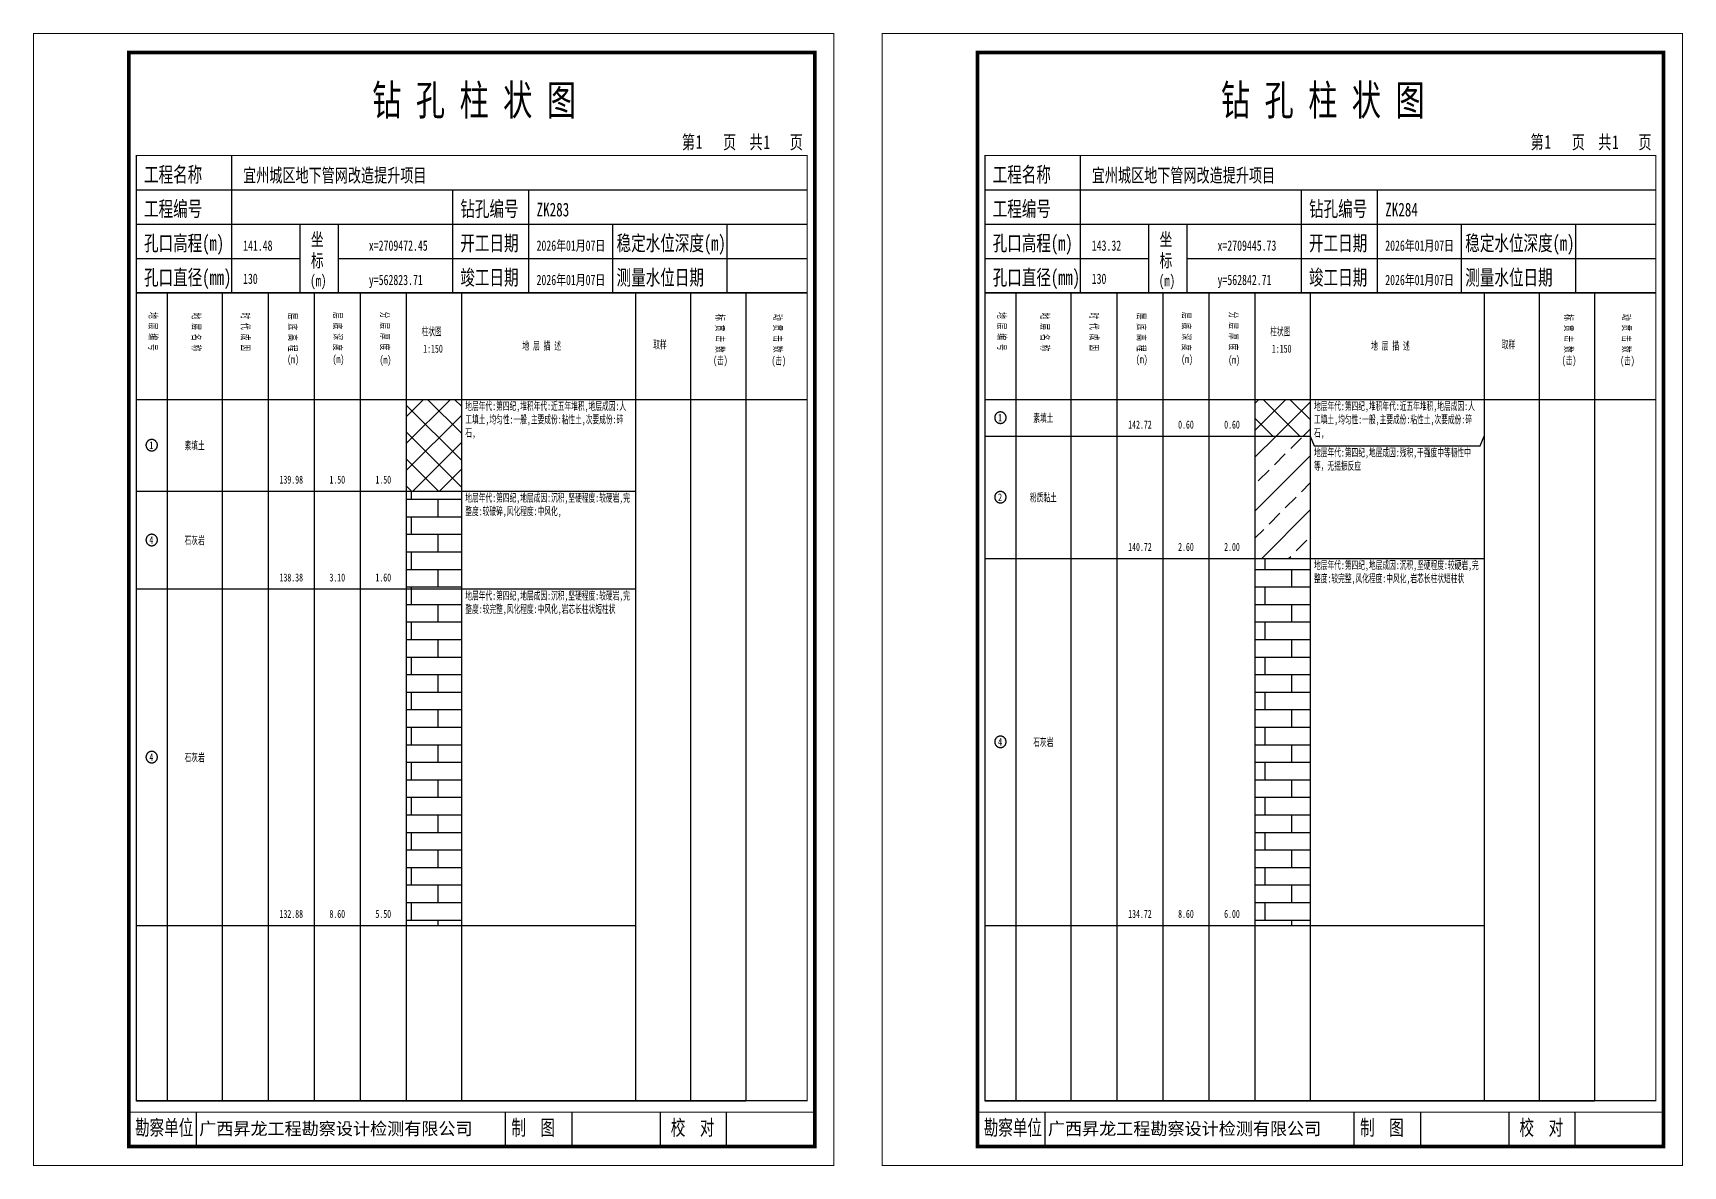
# Model space of a CAD drawing. Header units: millimetres. Extents: x 0 to 2711117, y 0 to 567555.
# Drawn here: x 61906.7 to 62339.7, y -0.1 to 297.1 of the extents above; entities that cross this region are included whole.
import ezdxf
from ezdxf.enums import TextEntityAlignment as Align

# ---------------------------------------------------------------- set-up
doc = ezdxf.new("R2010")
doc.units = ezdxf.units.MM
doc.layers.add('GICAD_POU_TEXTS', color=7, linetype='Continuous')
doc.layers.add('勘察点图例', color=7, linetype='Continuous')
doc.styles.add('HEAD_FONT', font='simfang.ttf', dxfattribs={"width": 0.6})
doc.styles.add('HEAD_FONT2', font='simfang.ttf', dxfattribs={"width": 0.6})
doc.styles.add('HT', font='simhei.ttf')
doc.styles.add('LZ_FONT', font='simfang.ttf', dxfattribs={"width": 0.7, "height": 8})
doc.styles.add('成果图图块', font='simfang.ttf', dxfattribs={"height": 2.5})
doc.styles.add('成果图表体', font='simfang.ttf', dxfattribs={"width": 0.6, "height": 2.1})
pattern_1 = [(45, (0, 0), (-3.5355339, 3.5355339), []), (135, (0, 0), (-3.5355339, -3.5355339), [])]
pattern_2 = [(0, (0, 0), (0, 4.6), []), (90, (0, 0), (-7, 4.6), [4.6, -4.6])]

# ---------------------------------------------------------------- blocks, each defined once
blk = doc.blocks.new('ZK283')
for p, q in [((52, 229), (52, 265)), ((27, 256), (203, 256)), ((110, 229), (110, 256)), ((130, 229), (130, 256)), ((27, 247), (203, 247)), ((70, 229), (70, 247)), ((80, 229), (80, 247)), ((152, 229), (152, 247)), ((182, 229), (182, 247)), ((27, 238), (70, 238)), ((80, 238), (203, 238)), ((27, 229), (35.05, 229)), ((35.05, 229), (35.05, 17)), ((35.05, 229), (49.53, 229)), ((49.53, 229), (49.53, 17)), ((49.53, 229), (61.6, 229)), ((61.6, 229), (61.6, 17)), ((61.6, 229), (73.68, 229)), ((73.68, 229), (73.68, 17)), ((73.68, 229), (85.75, 229)), ((85.75, 229), (85.75, 17)), ((85.75, 229), (97.82, 229)), ((97.82, 229), (97.82, 17)), ((97.82, 229), (112.3, 229)), ((112.3, 229), (112.3, 17)), ((112.3, 229), (157.93, 229)), ((157.93, 229), (157.93, 17)), ((157.93, 229), (172.42, 229)), ((172.42, 229), (172.42, 17)), ((172.42, 229), (186.9, 229)), ((186.9, 229), (186.9, 17)), ((186.9, 229), (203, 229)), ((27, 201), (203, 201)), ((27, 17), (35.05, 17)), ((35.05, 17), (49.53, 17)), ((42.74, 4.95), (42.74, 13.95)), ((42.74, 4.95), (42.74, 13.95)), ((49.53, 17), (61.6, 17)), ((61.6, 17), (73.68, 17)), ((73.68, 17), (85.75, 17)), ((85.75, 17), (97.82, 17)), ((97.82, 17), (112.3, 17)), ((112.3, 17), (157.93, 17)), ((123.83, 4.95), (123.83, 13.95)), ((141.38, 4.95), (141.38, 13.95)), ((157.93, 17), (172.42, 17)), ((164.48, 4.95), (164.48, 13.95)), ((172.42, 17), (186.9, 17)), ((181.84, 4.95), (181.84, 13.95)), ((181.84, 4.95), (181.84, 13.95))]:
    blk.add_line(p, q)
for points, const_width in [([(0, 0), (210, 0), (210, 297), (0, 297)], 0.25), ([(25, 5), (205, 5), (205, 292), (25, 292)], 1), ([(27, 265), (203, 265), (203, 17), (27, 17)], 0.3)]:
    blk.add_lwpolyline(points, close=True, dxfattribs=dict(const_width=const_width))
at = {"const_width": 0.3}
for points in [[(27, 229), (203, 229)], [(25, 14), (205, 14)]]:
    blk.add_lwpolyline(points, dxfattribs=at)
at = {"style": 'LZ_FONT', "width": 0.7}
for s, height, p in [('钻 孔 柱 状 图', 8, (88.9, 275.54)), ('第', 3.6, (170.12, 266.7)), ('1', 3.6, (173.78, 266.75)), ('页', 3.6, (180.96, 266.7)), ('共', 3.6, (187.88, 266.7)), ('1', 3.6, (191.54, 266.7)), ('页', 3.6, (198.44, 266.7)), ('工程名称', 4, (29, 258)), ('宜州城区地下管网改造提升项目', 3.6, (55, 258)), ('工程编号', 4, (29, 249)), ('钻孔编号', 4, (112, 249)), ('ZK283', 3.6, (132, 249)), ('孔口高程(m)', 4, (29, 240)), ('141.48', 2.7, (55, 240)), ('坐', 3.5, (72.79, 241.24)), ('x=2709472.45', 2.7, (88, 240)), ('开工日期', 4, (112, 240)), ('2026年01月07日', 2.7, (132, 240)), ('稳定水位深度(m)', 4, (153, 240)), ('标', 3.5, (72.79, 235.7)), ('孔口直径(mm)', 4, (29, 231)), ('130', 2.7, (54.98, 231.31)), ('(m) ', 3, (72.59, 230.65)), ('竣工日期', 4, (112, 231)), ('2026年01月07日', 2.7, (132, 231)), ('测量水位日期', 4, (153, 231)), ('y=562823.71', 2.7, (88, 231)), ('勘察单位', 4, (26.65, 7.95)), ('制  图', 4, (125.4, 7.95)), ('校  对', 4, (167.22, 7.95))]:
    blk.add_text(s, height=height, dxfattribs=at).set_placement(p)
at = {"style": 'HT'}
blk.add_text('广西昇龙工程勘察设计检测有限公司', height=3.2865, dxfattribs=at).set_placement((43.48, 8.02))
at = {"char_height": 2.1, "width": 22.806, "attachment_point": 1, "rotation": 270, "style": 'HEAD_FONT'}
for s, insert in [('地 层 编 号', (32.46, 223.92)), ('地 层 名 称', (43.79, 223.76)), ('时 代 成 因', (56.67, 223.83)), ('层 底 高 程', (69.07, 223.71)), ('层 底 深 度', (80.9, 223.91)), ('分 层 厚 度', (93.26, 224.01)), ('标 贯 击 数', (181.21, 223.37)), ('动 贯 击 数', (196.38, 223.43))]:
    blk.add_mtext(s, dxfattribs=dict(at, insert=insert))
at = {"char_height": 2.1, "attachment_point": 1}
for s, insert, width, style in [('柱状图', (101.82, 219.87), 7.855, 'HEAD_FONT2'), ('取样', (162.58, 216.44), 7.855, 'HEAD_FONT2'), ('(m)', (66.58, 212.56), 4.7944, 'HEAD_FONT'), ('(m)', (78.47, 212.61), 4.7944, 'HEAD_FONT'), ('(m)', (90.81, 212.43), 4.7944, 'HEAD_FONT'), ('1:150', (102.26, 215.36), 6.9223, 'HEAD_FONT2'), ('地 层 描 述', (128.29, 216.11), 22.0781, 'HEAD_FONT2'), ('(击)', (178.33, 212.31), 7.855, 'HEAD_FONT2'), ('(击)', (193.64, 212.22), 7.855, 'HEAD_FONT2')]:
    blk.add_mtext(s, dxfattribs=dict(at, insert=insert, width=width, style=style))
blk = doc.blocks.new('ZK283_0')
at = {"color": 7}
blk.add_polyline3d([(-1.5, 0.02, 0), (-1.5, -0.06, 0), (-1.49, -0.13, 0), (-1.48, -0.2, 0), (-1.47, -0.28, 0), (-1.46, -0.35, 0), (-1.44, -0.42, 0), (-1.41, -0.49, 0), (-1.39, -0.56, 0), (-1.36, -0.63, 0), (-1.32, -0.69, 0), (-1.29, -0.76, 0), (-1.25, -0.82, 0), (-1.2, -0.88, 0), (-1.16, -0.94, 0), (-1.11, -0.99, 0), (-1.06, -1.04, 0), (-1.01, -1.1, 0), (-0.95, -1.14, 0), (-0.89, -1.19, 0), (-0.83, -1.23, 0), (-0.77, -1.27, 0), (-0.71, -1.31, 0), (-0.64, -1.34, 0), (-0.57, -1.37, 0), (-0.51, -1.4, 0), (-0.44, -1.42, 0), (-0.36, -1.44, 0), (-0.29, -1.46, 0), (-0.22, -1.47, 0), (-0.15, -1.48, 0), (-0.07, -1.48, 0), (0, -1.48, 0), (0.07, -1.48, 0), (0.15, -1.48, 0), (0.22, -1.47, 0), (0.29, -1.46, 0), (0.36, -1.44, 0), (0.44, -1.42, 0), (0.51, -1.4, 0), (0.57, -1.37, 0), (0.64, -1.34, 0), (0.71, -1.31, 0), (0.77, -1.27, 0), (0.83, -1.23, 0), (0.89, -1.19, 0), (0.95, -1.14, 0), (1.01, -1.1, 0), (1.06, -1.04, 0), (1.11, -0.99, 0), (1.16, -0.94, 0), (1.2, -0.88, 0), (1.25, -0.82, 0), (1.29, -0.76, 0), (1.32, -0.69, 0), (1.36, -0.63, 0), (1.39, -0.56, 0), (1.41, -0.49, 0), (1.44, -0.42, 0), (1.46, -0.35, 0), (1.47, -0.28, 0), (1.48, -0.2, 0), (1.49, -0.13, 0), (1.5, -0.06, 0), (1.5, 0.02, 0), (1.5, 0.09, 0), (1.49, 0.16, 0), (1.48, 0.24, 0), (1.47, 0.31, 0), (1.46, 0.38, 0), (1.44, 0.45, 0), (1.41, 0.52, 0), (1.39, 0.59, 0), (1.36, 0.66, 0), (1.32, 0.72, 0), (1.29, 0.79, 0), (1.25, 0.85, 0), (1.2, 0.91, 0), (1.16, 0.97, 0), (1.11, 1.02, 0), (1.06, 1.08, 0), (1.01, 1.13, 0), (0.95, 1.18, 0), (0.89, 1.22, 0), (0.83, 1.26, 0), (0.77, 1.3, 0), (0.71, 1.34, 0), (0.64, 1.37, 0), (0.57, 1.4, 0), (0.51, 1.43, 0), (0.44, 1.45, 0), (0.36, 1.47, 0), (0.29, 1.49, 0), (0.22, 1.5, 0), (0.15, 1.51, 0), (0.07, 1.51, 0), (0, 1.52, 0), (-0.07, 1.51, 0), (-0.15, 1.51, 0), (-0.22, 1.5, 0), (-0.29, 1.49, 0), (-0.36, 1.47, 0), (-0.44, 1.45, 0), (-0.51, 1.43, 0), (-0.57, 1.4, 0), (-0.64, 1.37, 0), (-0.71, 1.34, 0), (-0.77, 1.3, 0), (-0.83, 1.26, 0), (-0.89, 1.22, 0), (-0.95, 1.18, 0), (-1.01, 1.13, 0), (-1.06, 1.08, 0), (-1.11, 1.02, 0), (-1.16, 0.97, 0), (-1.2, 0.91, 0), (-1.25, 0.85, 0), (-1.29, 0.79, 0), (-1.32, 0.72, 0), (-1.36, 0.66, 0), (-1.39, 0.59, 0), (-1.41, 0.52, 0), (-1.44, 0.45, 0), (-1.46, 0.38, 0), (-1.47, 0.31, 0), (-1.48, 0.24, 0), (-1.49, 0.16, 0), (-1.5, 0.09, 0), (-1.5, 0.02, 0)], dxfattribs=at)
at = {"layer": 'GICAD_POU_TEXTS', "color": 7, "style": '成果图图块', "width": 0.7}
blk.add_text('1', height=2, dxfattribs=at).set_placement((-0.09, -0.99), align=Align.CENTER)
blk = doc.blocks.new('ZK283_1')
at = {"color": 7}
blk.add_polyline3d([(-1.5, 0.02, 0), (-1.5, -0.06, 0), (-1.49, -0.13, 0), (-1.48, -0.2, 0), (-1.47, -0.28, 0), (-1.46, -0.35, 0), (-1.44, -0.42, 0), (-1.41, -0.49, 0), (-1.39, -0.56, 0), (-1.36, -0.63, 0), (-1.32, -0.69, 0), (-1.29, -0.76, 0), (-1.25, -0.82, 0), (-1.2, -0.88, 0), (-1.16, -0.94, 0), (-1.11, -0.99, 0), (-1.06, -1.04, 0), (-1.01, -1.1, 0), (-0.95, -1.14, 0), (-0.89, -1.19, 0), (-0.83, -1.23, 0), (-0.77, -1.27, 0), (-0.71, -1.31, 0), (-0.64, -1.34, 0), (-0.57, -1.37, 0), (-0.51, -1.4, 0), (-0.44, -1.42, 0), (-0.36, -1.44, 0), (-0.29, -1.46, 0), (-0.22, -1.47, 0), (-0.15, -1.48, 0), (-0.07, -1.48, 0), (0, -1.48, 0), (0.07, -1.48, 0), (0.15, -1.48, 0), (0.22, -1.47, 0), (0.29, -1.46, 0), (0.36, -1.44, 0), (0.44, -1.42, 0), (0.51, -1.4, 0), (0.57, -1.37, 0), (0.64, -1.34, 0), (0.71, -1.31, 0), (0.77, -1.27, 0), (0.83, -1.23, 0), (0.89, -1.19, 0), (0.95, -1.14, 0), (1.01, -1.1, 0), (1.06, -1.04, 0), (1.11, -0.99, 0), (1.16, -0.94, 0), (1.2, -0.88, 0), (1.25, -0.82, 0), (1.29, -0.76, 0), (1.32, -0.69, 0), (1.36, -0.63, 0), (1.39, -0.56, 0), (1.41, -0.49, 0), (1.44, -0.42, 0), (1.46, -0.35, 0), (1.47, -0.28, 0), (1.48, -0.2, 0), (1.49, -0.13, 0), (1.5, -0.06, 0), (1.5, 0.02, 0), (1.5, 0.09, 0), (1.49, 0.16, 0), (1.48, 0.24, 0), (1.47, 0.31, 0), (1.46, 0.38, 0), (1.44, 0.45, 0), (1.41, 0.52, 0), (1.39, 0.59, 0), (1.36, 0.66, 0), (1.32, 0.72, 0), (1.29, 0.79, 0), (1.25, 0.85, 0), (1.2, 0.91, 0), (1.16, 0.97, 0), (1.11, 1.02, 0), (1.06, 1.08, 0), (1.01, 1.13, 0), (0.95, 1.18, 0), (0.89, 1.22, 0), (0.83, 1.26, 0), (0.77, 1.3, 0), (0.71, 1.34, 0), (0.64, 1.37, 0), (0.57, 1.4, 0), (0.51, 1.43, 0), (0.44, 1.45, 0), (0.36, 1.47, 0), (0.29, 1.49, 0), (0.22, 1.5, 0), (0.15, 1.51, 0), (0.07, 1.51, 0), (0, 1.52, 0), (-0.07, 1.51, 0), (-0.15, 1.51, 0), (-0.22, 1.5, 0), (-0.29, 1.49, 0), (-0.36, 1.47, 0), (-0.44, 1.45, 0), (-0.51, 1.43, 0), (-0.57, 1.4, 0), (-0.64, 1.37, 0), (-0.71, 1.34, 0), (-0.77, 1.3, 0), (-0.83, 1.26, 0), (-0.89, 1.22, 0), (-0.95, 1.18, 0), (-1.01, 1.13, 0), (-1.06, 1.08, 0), (-1.11, 1.02, 0), (-1.16, 0.97, 0), (-1.2, 0.91, 0), (-1.25, 0.85, 0), (-1.29, 0.79, 0), (-1.32, 0.72, 0), (-1.36, 0.66, 0), (-1.39, 0.59, 0), (-1.41, 0.52, 0), (-1.44, 0.45, 0), (-1.46, 0.38, 0), (-1.47, 0.31, 0), (-1.48, 0.24, 0), (-1.49, 0.16, 0), (-1.5, 0.09, 0), (-1.5, 0.02, 0)], dxfattribs=at)
at = {"layer": 'GICAD_POU_TEXTS', "color": 7, "style": '成果图图块', "width": 0.7}
blk.add_text('4', height=2, dxfattribs=at).set_placement((-0.09, -0.99), align=Align.CENTER)
blk = doc.blocks.new('ZK283_2')
at = {"color": 7}
blk.add_polyline3d([(-1.5, 0.02, 0), (-1.5, -0.06, 0), (-1.49, -0.13, 0), (-1.48, -0.2, 0), (-1.47, -0.28, 0), (-1.46, -0.35, 0), (-1.44, -0.42, 0), (-1.41, -0.49, 0), (-1.39, -0.56, 0), (-1.36, -0.63, 0), (-1.32, -0.69, 0), (-1.29, -0.76, 0), (-1.25, -0.82, 0), (-1.2, -0.88, 0), (-1.16, -0.94, 0), (-1.11, -0.99, 0), (-1.06, -1.04, 0), (-1.01, -1.1, 0), (-0.95, -1.14, 0), (-0.89, -1.19, 0), (-0.83, -1.23, 0), (-0.77, -1.27, 0), (-0.71, -1.31, 0), (-0.64, -1.34, 0), (-0.57, -1.37, 0), (-0.51, -1.4, 0), (-0.44, -1.42, 0), (-0.36, -1.44, 0), (-0.29, -1.46, 0), (-0.22, -1.47, 0), (-0.15, -1.48, 0), (-0.07, -1.48, 0), (0, -1.48, 0), (0.07, -1.48, 0), (0.15, -1.48, 0), (0.22, -1.47, 0), (0.29, -1.46, 0), (0.36, -1.44, 0), (0.44, -1.42, 0), (0.51, -1.4, 0), (0.57, -1.37, 0), (0.64, -1.34, 0), (0.71, -1.31, 0), (0.77, -1.27, 0), (0.83, -1.23, 0), (0.89, -1.19, 0), (0.95, -1.14, 0), (1.01, -1.1, 0), (1.06, -1.04, 0), (1.11, -0.99, 0), (1.16, -0.94, 0), (1.2, -0.88, 0), (1.25, -0.82, 0), (1.29, -0.76, 0), (1.32, -0.69, 0), (1.36, -0.63, 0), (1.39, -0.56, 0), (1.41, -0.49, 0), (1.44, -0.42, 0), (1.46, -0.35, 0), (1.47, -0.28, 0), (1.48, -0.2, 0), (1.49, -0.13, 0), (1.5, -0.06, 0), (1.5, 0.02, 0), (1.5, 0.09, 0), (1.49, 0.16, 0), (1.48, 0.24, 0), (1.47, 0.31, 0), (1.46, 0.38, 0), (1.44, 0.45, 0), (1.41, 0.52, 0), (1.39, 0.59, 0), (1.36, 0.66, 0), (1.32, 0.72, 0), (1.29, 0.79, 0), (1.25, 0.85, 0), (1.2, 0.91, 0), (1.16, 0.97, 0), (1.11, 1.02, 0), (1.06, 1.08, 0), (1.01, 1.13, 0), (0.95, 1.18, 0), (0.89, 1.22, 0), (0.83, 1.26, 0), (0.77, 1.3, 0), (0.71, 1.34, 0), (0.64, 1.37, 0), (0.57, 1.4, 0), (0.51, 1.43, 0), (0.44, 1.45, 0), (0.36, 1.47, 0), (0.29, 1.49, 0), (0.22, 1.5, 0), (0.15, 1.51, 0), (0.07, 1.51, 0), (0, 1.52, 0), (-0.07, 1.51, 0), (-0.15, 1.51, 0), (-0.22, 1.5, 0), (-0.29, 1.49, 0), (-0.36, 1.47, 0), (-0.44, 1.45, 0), (-0.51, 1.43, 0), (-0.57, 1.4, 0), (-0.64, 1.37, 0), (-0.71, 1.34, 0), (-0.77, 1.3, 0), (-0.83, 1.26, 0), (-0.89, 1.22, 0), (-0.95, 1.18, 0), (-1.01, 1.13, 0), (-1.06, 1.08, 0), (-1.11, 1.02, 0), (-1.16, 0.97, 0), (-1.2, 0.91, 0), (-1.25, 0.85, 0), (-1.29, 0.79, 0), (-1.32, 0.72, 0), (-1.36, 0.66, 0), (-1.39, 0.59, 0), (-1.41, 0.52, 0), (-1.44, 0.45, 0), (-1.46, 0.38, 0), (-1.47, 0.31, 0), (-1.48, 0.24, 0), (-1.49, 0.16, 0), (-1.5, 0.09, 0), (-1.5, 0.02, 0)], dxfattribs=at)
at = {"layer": 'GICAD_POU_TEXTS', "color": 7, "style": '成果图图块', "width": 0.7}
blk.add_text('4', height=2, dxfattribs=at).set_placement((-0.09, -0.99), align=Align.CENTER)
blk = doc.blocks.new('ZK284')
for p, q in [((52, 229), (52, 265)), ((27, 256), (203, 256)), ((110, 229), (110, 256)), ((130, 229), (130, 256)), ((27, 247), (203, 247)), ((70, 229), (70, 247)), ((80, 229), (80, 247)), ((152, 229), (152, 247)), ((182, 229), (182, 247)), ((27, 238), (70, 238)), ((80, 238), (203, 238)), ((27, 229), (35.05, 229)), ((35.05, 229), (35.05, 17)), ((35.05, 229), (49.53, 229)), ((49.53, 229), (49.53, 17)), ((49.53, 229), (61.6, 229)), ((61.6, 229), (61.6, 17)), ((61.6, 229), (73.68, 229)), ((73.68, 229), (73.68, 17)), ((73.68, 229), (85.75, 229)), ((85.75, 229), (85.75, 17)), ((85.75, 229), (97.82, 229)), ((97.82, 229), (97.82, 17)), ((97.82, 229), (112.3, 229)), ((112.3, 229), (112.3, 17)), ((112.3, 229), (157.93, 229)), ((157.93, 229), (157.93, 17)), ((157.93, 229), (172.42, 229)), ((172.42, 229), (172.42, 17)), ((172.42, 229), (186.9, 229)), ((186.9, 229), (186.9, 17)), ((186.9, 229), (203, 229)), ((27, 201), (203, 201)), ((27, 17), (35.05, 17)), ((35.05, 17), (49.53, 17)), ((42.74, 4.95), (42.74, 13.95)), ((42.74, 4.95), (42.74, 13.95)), ((49.53, 17), (61.6, 17)), ((61.6, 17), (73.68, 17)), ((73.68, 17), (85.75, 17)), ((85.75, 17), (97.82, 17)), ((97.82, 17), (112.3, 17)), ((112.3, 17), (157.93, 17)), ((123.83, 4.95), (123.83, 13.95)), ((141.38, 4.95), (141.38, 13.95)), ((157.93, 17), (172.42, 17)), ((164.48, 4.95), (164.48, 13.95)), ((172.42, 17), (186.9, 17)), ((181.84, 4.95), (181.84, 13.95)), ((181.84, 4.95), (181.84, 13.95))]:
    blk.add_line(p, q)
for points, const_width in [([(0, 0), (210, 0), (210, 297), (0, 297)], 0.25), ([(25, 5), (205, 5), (205, 292), (25, 292)], 1), ([(27, 265), (203, 265), (203, 17), (27, 17)], 0.3)]:
    blk.add_lwpolyline(points, close=True, dxfattribs=dict(const_width=const_width))
at = {"const_width": 0.3}
for points in [[(27, 229), (203, 229)], [(25, 14), (205, 14)]]:
    blk.add_lwpolyline(points, dxfattribs=at)
at = {"style": 'LZ_FONT', "width": 0.7}
for s, height, p in [('钻 孔 柱 状 图', 8, (88.9, 275.54)), ('第', 3.6, (170.12, 266.7)), ('1', 3.6, (173.78, 266.75)), ('页', 3.6, (180.96, 266.7)), ('共', 3.6, (187.88, 266.7)), ('1', 3.6, (191.54, 266.7)), ('页', 3.6, (198.44, 266.7)), ('工程名称', 4, (29, 258)), ('宜州城区地下管网改造提升项目', 3.6, (55, 258)), ('工程编号', 4, (29, 249)), ('钻孔编号', 4, (112, 249)), ('ZK284', 3.6, (132, 249)), ('孔口高程(m)', 4, (29, 240)), ('143.32', 2.7, (55, 240)), ('坐', 3.5, (72.79, 241.24)), ('x=2709445.73', 2.7, (88, 240)), ('开工日期', 4, (112, 240)), ('2026年01月07日', 2.7, (132, 240)), ('稳定水位深度(m)', 4, (153, 240)), ('标', 3.5, (72.79, 235.7)), ('孔口直径(mm)', 4, (29, 231)), ('130', 2.7, (54.98, 231.31)), ('(m) ', 3, (72.59, 230.65)), ('竣工日期', 4, (112, 231)), ('2026年01月07日', 2.7, (132, 231)), ('测量水位日期', 4, (153, 231)), ('y=562842.71', 2.7, (88, 231)), ('勘察单位', 4, (26.65, 7.95)), ('制  图', 4, (125.4, 7.95)), ('校  对', 4, (167.22, 7.95))]:
    blk.add_text(s, height=height, dxfattribs=at).set_placement(p)
at = {"style": 'HT'}
blk.add_text('广西昇龙工程勘察设计检测有限公司', height=3.2865, dxfattribs=at).set_placement((43.48, 8.02))
at = {"char_height": 2.1, "width": 22.806, "attachment_point": 1, "rotation": 270, "style": 'HEAD_FONT'}
for s, insert in [('地 层 编 号', (32.46, 223.92)), ('地 层 名 称', (43.79, 223.76)), ('时 代 成 因', (56.67, 223.83)), ('层 底 高 程', (69.07, 223.71)), ('层 底 深 度', (80.9, 223.91)), ('分 层 厚 度', (93.26, 224.01)), ('标 贯 击 数', (181.21, 223.37)), ('动 贯 击 数', (196.38, 223.43))]:
    blk.add_mtext(s, dxfattribs=dict(at, insert=insert))
at = {"char_height": 2.1, "attachment_point": 1}
for s, insert, width, style in [('柱状图', (101.82, 219.87), 7.855, 'HEAD_FONT2'), ('取样', (162.58, 216.44), 7.855, 'HEAD_FONT2'), ('(m)', (66.58, 212.56), 4.7944, 'HEAD_FONT'), ('(m)', (78.47, 212.61), 4.7944, 'HEAD_FONT'), ('(m)', (90.81, 212.43), 4.7944, 'HEAD_FONT'), ('1:150', (102.26, 215.36), 6.9223, 'HEAD_FONT2'), ('地 层 描 述', (128.29, 216.11), 22.0781, 'HEAD_FONT2'), ('(击)', (178.33, 212.31), 7.855, 'HEAD_FONT2'), ('(击)', (193.64, 212.22), 7.855, 'HEAD_FONT2')]:
    blk.add_mtext(s, dxfattribs=dict(at, insert=insert, width=width, style=style))
blk = doc.blocks.new('ZK284_0')
at = {"color": 7}
blk.add_polyline3d([(-1.5, 0.02, 0), (-1.5, -0.06, 0), (-1.49, -0.13, 0), (-1.48, -0.2, 0), (-1.47, -0.28, 0), (-1.46, -0.35, 0), (-1.44, -0.42, 0), (-1.41, -0.49, 0), (-1.39, -0.56, 0), (-1.36, -0.63, 0), (-1.32, -0.69, 0), (-1.29, -0.76, 0), (-1.25, -0.82, 0), (-1.2, -0.88, 0), (-1.16, -0.94, 0), (-1.11, -0.99, 0), (-1.06, -1.04, 0), (-1.01, -1.1, 0), (-0.95, -1.14, 0), (-0.89, -1.19, 0), (-0.83, -1.23, 0), (-0.77, -1.27, 0), (-0.71, -1.31, 0), (-0.64, -1.34, 0), (-0.57, -1.37, 0), (-0.51, -1.4, 0), (-0.44, -1.42, 0), (-0.36, -1.44, 0), (-0.29, -1.46, 0), (-0.22, -1.47, 0), (-0.15, -1.48, 0), (-0.07, -1.48, 0), (0, -1.48, 0), (0.07, -1.48, 0), (0.15, -1.48, 0), (0.22, -1.47, 0), (0.29, -1.46, 0), (0.36, -1.44, 0), (0.44, -1.42, 0), (0.51, -1.4, 0), (0.57, -1.37, 0), (0.64, -1.34, 0), (0.71, -1.31, 0), (0.77, -1.27, 0), (0.83, -1.23, 0), (0.89, -1.19, 0), (0.95, -1.14, 0), (1.01, -1.1, 0), (1.06, -1.04, 0), (1.11, -0.99, 0), (1.16, -0.94, 0), (1.2, -0.88, 0), (1.25, -0.82, 0), (1.29, -0.76, 0), (1.32, -0.69, 0), (1.36, -0.63, 0), (1.39, -0.56, 0), (1.41, -0.49, 0), (1.44, -0.42, 0), (1.46, -0.35, 0), (1.47, -0.28, 0), (1.48, -0.2, 0), (1.49, -0.13, 0), (1.5, -0.06, 0), (1.5, 0.02, 0), (1.5, 0.09, 0), (1.49, 0.16, 0), (1.48, 0.24, 0), (1.47, 0.31, 0), (1.46, 0.38, 0), (1.44, 0.45, 0), (1.41, 0.52, 0), (1.39, 0.59, 0), (1.36, 0.66, 0), (1.32, 0.72, 0), (1.29, 0.79, 0), (1.25, 0.85, 0), (1.2, 0.91, 0), (1.16, 0.97, 0), (1.11, 1.02, 0), (1.06, 1.08, 0), (1.01, 1.13, 0), (0.95, 1.18, 0), (0.89, 1.22, 0), (0.83, 1.26, 0), (0.77, 1.3, 0), (0.71, 1.34, 0), (0.64, 1.37, 0), (0.57, 1.4, 0), (0.51, 1.43, 0), (0.44, 1.45, 0), (0.36, 1.47, 0), (0.29, 1.49, 0), (0.22, 1.5, 0), (0.15, 1.51, 0), (0.07, 1.51, 0), (0, 1.52, 0), (-0.07, 1.51, 0), (-0.15, 1.51, 0), (-0.22, 1.5, 0), (-0.29, 1.49, 0), (-0.36, 1.47, 0), (-0.44, 1.45, 0), (-0.51, 1.43, 0), (-0.57, 1.4, 0), (-0.64, 1.37, 0), (-0.71, 1.34, 0), (-0.77, 1.3, 0), (-0.83, 1.26, 0), (-0.89, 1.22, 0), (-0.95, 1.18, 0), (-1.01, 1.13, 0), (-1.06, 1.08, 0), (-1.11, 1.02, 0), (-1.16, 0.97, 0), (-1.2, 0.91, 0), (-1.25, 0.85, 0), (-1.29, 0.79, 0), (-1.32, 0.72, 0), (-1.36, 0.66, 0), (-1.39, 0.59, 0), (-1.41, 0.52, 0), (-1.44, 0.45, 0), (-1.46, 0.38, 0), (-1.47, 0.31, 0), (-1.48, 0.24, 0), (-1.49, 0.16, 0), (-1.5, 0.09, 0), (-1.5, 0.02, 0)], dxfattribs=at)
at = {"layer": 'GICAD_POU_TEXTS', "color": 7, "style": '成果图图块', "width": 0.7}
blk.add_text('1', height=2, dxfattribs=at).set_placement((-0.09, -0.99), align=Align.CENTER)
blk = doc.blocks.new('ZK284_1')
at = {"color": 7}
blk.add_polyline3d([(-1.5, 0.02, 0), (-1.5, -0.06, 0), (-1.49, -0.13, 0), (-1.48, -0.2, 0), (-1.47, -0.28, 0), (-1.46, -0.35, 0), (-1.44, -0.42, 0), (-1.41, -0.49, 0), (-1.39, -0.56, 0), (-1.36, -0.63, 0), (-1.32, -0.69, 0), (-1.29, -0.76, 0), (-1.25, -0.82, 0), (-1.2, -0.88, 0), (-1.16, -0.94, 0), (-1.11, -0.99, 0), (-1.06, -1.04, 0), (-1.01, -1.1, 0), (-0.95, -1.14, 0), (-0.89, -1.19, 0), (-0.83, -1.23, 0), (-0.77, -1.27, 0), (-0.71, -1.31, 0), (-0.64, -1.34, 0), (-0.57, -1.37, 0), (-0.51, -1.4, 0), (-0.44, -1.42, 0), (-0.36, -1.44, 0), (-0.29, -1.46, 0), (-0.22, -1.47, 0), (-0.15, -1.48, 0), (-0.07, -1.48, 0), (0, -1.48, 0), (0.07, -1.48, 0), (0.15, -1.48, 0), (0.22, -1.47, 0), (0.29, -1.46, 0), (0.36, -1.44, 0), (0.44, -1.42, 0), (0.51, -1.4, 0), (0.57, -1.37, 0), (0.64, -1.34, 0), (0.71, -1.31, 0), (0.77, -1.27, 0), (0.83, -1.23, 0), (0.89, -1.19, 0), (0.95, -1.14, 0), (1.01, -1.1, 0), (1.06, -1.04, 0), (1.11, -0.99, 0), (1.16, -0.94, 0), (1.2, -0.88, 0), (1.25, -0.82, 0), (1.29, -0.76, 0), (1.32, -0.69, 0), (1.36, -0.63, 0), (1.39, -0.56, 0), (1.41, -0.49, 0), (1.44, -0.42, 0), (1.46, -0.35, 0), (1.47, -0.28, 0), (1.48, -0.2, 0), (1.49, -0.13, 0), (1.5, -0.06, 0), (1.5, 0.02, 0), (1.5, 0.09, 0), (1.49, 0.16, 0), (1.48, 0.24, 0), (1.47, 0.31, 0), (1.46, 0.38, 0), (1.44, 0.45, 0), (1.41, 0.52, 0), (1.39, 0.59, 0), (1.36, 0.66, 0), (1.32, 0.72, 0), (1.29, 0.79, 0), (1.25, 0.85, 0), (1.2, 0.91, 0), (1.16, 0.97, 0), (1.11, 1.02, 0), (1.06, 1.08, 0), (1.01, 1.13, 0), (0.95, 1.18, 0), (0.89, 1.22, 0), (0.83, 1.26, 0), (0.77, 1.3, 0), (0.71, 1.34, 0), (0.64, 1.37, 0), (0.57, 1.4, 0), (0.51, 1.43, 0), (0.44, 1.45, 0), (0.36, 1.47, 0), (0.29, 1.49, 0), (0.22, 1.5, 0), (0.15, 1.51, 0), (0.07, 1.51, 0), (0, 1.52, 0), (-0.07, 1.51, 0), (-0.15, 1.51, 0), (-0.22, 1.5, 0), (-0.29, 1.49, 0), (-0.36, 1.47, 0), (-0.44, 1.45, 0), (-0.51, 1.43, 0), (-0.57, 1.4, 0), (-0.64, 1.37, 0), (-0.71, 1.34, 0), (-0.77, 1.3, 0), (-0.83, 1.26, 0), (-0.89, 1.22, 0), (-0.95, 1.18, 0), (-1.01, 1.13, 0), (-1.06, 1.08, 0), (-1.11, 1.02, 0), (-1.16, 0.97, 0), (-1.2, 0.91, 0), (-1.25, 0.85, 0), (-1.29, 0.79, 0), (-1.32, 0.72, 0), (-1.36, 0.66, 0), (-1.39, 0.59, 0), (-1.41, 0.52, 0), (-1.44, 0.45, 0), (-1.46, 0.38, 0), (-1.47, 0.31, 0), (-1.48, 0.24, 0), (-1.49, 0.16, 0), (-1.5, 0.09, 0), (-1.5, 0.02, 0)], dxfattribs=at)
at = {"layer": 'GICAD_POU_TEXTS', "color": 7, "style": '成果图图块', "width": 0.7}
blk.add_text('2', height=2, dxfattribs=at).set_placement((-0.09, -0.99), align=Align.CENTER)
blk = doc.blocks.new('ZK284_2')
at = {"color": 7}
blk.add_polyline3d([(-1.5, 0.02, 0), (-1.5, -0.06, 0), (-1.49, -0.13, 0), (-1.48, -0.2, 0), (-1.47, -0.28, 0), (-1.46, -0.35, 0), (-1.44, -0.42, 0), (-1.41, -0.49, 0), (-1.39, -0.56, 0), (-1.36, -0.63, 0), (-1.32, -0.69, 0), (-1.29, -0.76, 0), (-1.25, -0.82, 0), (-1.2, -0.88, 0), (-1.16, -0.94, 0), (-1.11, -0.99, 0), (-1.06, -1.04, 0), (-1.01, -1.1, 0), (-0.95, -1.14, 0), (-0.89, -1.19, 0), (-0.83, -1.23, 0), (-0.77, -1.27, 0), (-0.71, -1.31, 0), (-0.64, -1.34, 0), (-0.57, -1.37, 0), (-0.51, -1.4, 0), (-0.44, -1.42, 0), (-0.36, -1.44, 0), (-0.29, -1.46, 0), (-0.22, -1.47, 0), (-0.15, -1.48, 0), (-0.07, -1.48, 0), (0, -1.48, 0), (0.07, -1.48, 0), (0.15, -1.48, 0), (0.22, -1.47, 0), (0.29, -1.46, 0), (0.36, -1.44, 0), (0.44, -1.42, 0), (0.51, -1.4, 0), (0.57, -1.37, 0), (0.64, -1.34, 0), (0.71, -1.31, 0), (0.77, -1.27, 0), (0.83, -1.23, 0), (0.89, -1.19, 0), (0.95, -1.14, 0), (1.01, -1.1, 0), (1.06, -1.04, 0), (1.11, -0.99, 0), (1.16, -0.94, 0), (1.2, -0.88, 0), (1.25, -0.82, 0), (1.29, -0.76, 0), (1.32, -0.69, 0), (1.36, -0.63, 0), (1.39, -0.56, 0), (1.41, -0.49, 0), (1.44, -0.42, 0), (1.46, -0.35, 0), (1.47, -0.28, 0), (1.48, -0.2, 0), (1.49, -0.13, 0), (1.5, -0.06, 0), (1.5, 0.02, 0), (1.5, 0.09, 0), (1.49, 0.16, 0), (1.48, 0.24, 0), (1.47, 0.31, 0), (1.46, 0.38, 0), (1.44, 0.45, 0), (1.41, 0.52, 0), (1.39, 0.59, 0), (1.36, 0.66, 0), (1.32, 0.72, 0), (1.29, 0.79, 0), (1.25, 0.85, 0), (1.2, 0.91, 0), (1.16, 0.97, 0), (1.11, 1.02, 0), (1.06, 1.08, 0), (1.01, 1.13, 0), (0.95, 1.18, 0), (0.89, 1.22, 0), (0.83, 1.26, 0), (0.77, 1.3, 0), (0.71, 1.34, 0), (0.64, 1.37, 0), (0.57, 1.4, 0), (0.51, 1.43, 0), (0.44, 1.45, 0), (0.36, 1.47, 0), (0.29, 1.49, 0), (0.22, 1.5, 0), (0.15, 1.51, 0), (0.07, 1.51, 0), (0, 1.52, 0), (-0.07, 1.51, 0), (-0.15, 1.51, 0), (-0.22, 1.5, 0), (-0.29, 1.49, 0), (-0.36, 1.47, 0), (-0.44, 1.45, 0), (-0.51, 1.43, 0), (-0.57, 1.4, 0), (-0.64, 1.37, 0), (-0.71, 1.34, 0), (-0.77, 1.3, 0), (-0.83, 1.26, 0), (-0.89, 1.22, 0), (-0.95, 1.18, 0), (-1.01, 1.13, 0), (-1.06, 1.08, 0), (-1.11, 1.02, 0), (-1.16, 0.97, 0), (-1.2, 0.91, 0), (-1.25, 0.85, 0), (-1.29, 0.79, 0), (-1.32, 0.72, 0), (-1.36, 0.66, 0), (-1.39, 0.59, 0), (-1.41, 0.52, 0), (-1.44, 0.45, 0), (-1.46, 0.38, 0), (-1.47, 0.31, 0), (-1.48, 0.24, 0), (-1.49, 0.16, 0), (-1.5, 0.09, 0), (-1.5, 0.02, 0)], dxfattribs=at)
at = {"layer": 'GICAD_POU_TEXTS', "color": 7, "style": '成果图图块', "width": 0.7}
blk.add_text('4', height=2, dxfattribs=at).set_placement((-0.09, -0.99), align=Align.CENTER)

msp = doc.modelspace()

# ---------------------------------------------------------------- hatches: boundary and pattern name
at = {"layer": '勘察点图例'}
h = msp.add_hatch(dxfattribs=at)
h.set_pattern_fill('GKSTT', color=256, scale=0.5, style=0, pattern_type=2)
h.set_pattern_definition(pattern_1)
h.paths.add_polyline_path([(62004.67, 176.93), (62019.15, 176.93), (62019.15, 201), (62004.67, 201)])
h = msp.add_hatch(dxfattribs=at)
h.set_pattern_fill('GKSTT', color=256, scale=0.5, style=0, pattern_type=2)
h.set_pattern_definition(pattern_1)
h.paths.add_polyline_path([(62227.35, 191.37), (62241.84, 191.37), (62241.84, 201), (62227.35, 201)])
h = msp.add_hatch(dxfattribs=at)
h.set_pattern_fill('GKFZNT', color=256, scale=0.5, style=0, pattern_type=2)
h.set_pattern_definition([(45, (0, 0), (-7.0710678, 7.0710678), []), (45, (7.071, 0), (-7.0710678, 7.0710678), [4, -2])])
h.paths.add_polyline_path([(62227.35, 159.28), (62241.84, 159.28), (62241.84, 191.37), (62227.35, 191.37)])
h = msp.add_hatch(dxfattribs=at)
h.set_pattern_fill('GKSHY', color=256, scale=0.5, style=0, pattern_type=2)
h.set_pattern_definition(pattern_2)
h.paths.add_polyline_path([(62004.67, 151.26), (62019.15, 151.26), (62019.15, 176.93), (62004.67, 176.93)])
h = msp.add_hatch(dxfattribs=at)
h.set_pattern_fill('GKSHY', color=256, scale=0.5, style=0, pattern_type=2)
h.set_pattern_definition(pattern_2)
h.paths.add_polyline_path([(62227.35, 63), (62241.84, 63), (62241.84, 159.28), (62227.35, 159.28)])
h = msp.add_hatch(dxfattribs=at)
h.set_pattern_fill('GKSHY', color=256, scale=0.5, style=0, pattern_type=2)
h.set_pattern_definition(pattern_2)
h.paths.add_polyline_path([(62004.67, 63), (62019.15, 63), (62019.15, 151.26), (62004.67, 151.26)])

# ---------------------------------------------------------------- linework, layer by layer
for p, q in [((62156.53, 191.37), (62241.84, 191.37)), ((62241.84, 191.37), (62242.84, 188.81)), ((62286.47, 188.81), (62287.47, 191.37)), ((62242.84, 188.81), (62286.47, 188.81)), ((61933.85, 176.93), (62019.15, 176.93)), ((62019.15, 176.93), (62064.78, 176.93)), ((62156.53, 159.28), (62241.84, 159.28)), ((62241.84, 159.28), (62287.47, 159.28)), ((61933.85, 151.26), (62019.15, 151.26)), ((62019.15, 151.26), (62064.78, 151.26)), ((61933.85, 63), (62019.15, 63)), ((62019.15, 63), (62064.78, 63)), ((62156.53, 63), (62241.84, 63)), ((62241.84, 63), (62287.47, 63))]:
    msp.add_line(p, q, dxfattribs=at)

# ---------------------------------------------------------------- block references
for name, p in [('ZK283', (61906.85, 0)), ('ZK284', (62129.53, 0)), ('ZK284_0', (62160.56, 196.19)), ('ZK283_0', (61937.87, 188.97)), ('ZK284_1', (62160.56, 175.33)), ('ZK283_1', (61937.87, 164.09)), ('ZK284_2', (62160.56, 111.14)), ('ZK283_2', (61937.87, 107.13))]:
    msp.add_blockref(name, p, dxfattribs=at)

# ---------------------------------------------------------------- texts
at = {"layer": '勘察点图例', "style": '成果图表体', "width": 0.6}
for s, p in [('素填土', (62171.82, 196.19)), ('142.72', (62197.17, 194.37)), ('0.60', (62209.24, 194.37)), ('0.60', (62221.32, 194.37)), ('素填土', (61949.14, 188.97)), ('139.98', (61974.49, 179.93)), ('1.50', (61986.56, 179.93)), ('1.50', (61998.63, 179.93)), ('粉质黏土', (62171.82, 175.33)), ('石灰岩', (61949.14, 164.09)), ('140.72', (62197.17, 162.28)), ('2.60', (62209.24, 162.28)), ('2.00', (62221.32, 162.28)), ('138.38', (61974.49, 154.26)), ('3.10', (61986.56, 154.26)), ('1.60', (61998.63, 154.26)), ('石灰岩', (61949.14, 107.13)), ('石灰岩', (62171.82, 111.14)), ('132.88', (61974.49, 66)), ('8.60', (61986.56, 66)), ('5.50', (61998.63, 66)), ('134.72', (62197.17, 66)), ('8.60', (62209.24, 66)), ('6.00', (62221.32, 66))]:
    msp.add_text(s, height=2.1, dxfattribs=at).set_placement(p, align=Align.MIDDLE)
at = {"layer": '勘察点图例', "char_height": 2.1, "width": 43.6296, "attachment_point": 1, "style": '成果图表体'}
for s, insert in [('地层年代:第四纪,堆积年代:近五年堆积,地层成因:人工填土,均匀性:一般,主要成份:粘性土,次要成份:碎石,', (62020.15, 200.3)), ('地层年代:第四纪,堆积年代:近五年堆积,地层成因:人工填土,均匀性:一般,主要成份:粘性土,次要成份:碎石,', (62242.84, 200.3)), ('地层年代:第四纪,地层成因:残积,干强度中等韧性中等，无摇振反应', (62242.84, 188.11)), ('地层年代:第四纪,地层成因:沉积,坚硬程度:较硬岩,完整度:较破碎,风化程度:中风化,', (62020.15, 176.23)), ('地层年代:第四纪,地层成因:沉积,坚硬程度:较硬岩,完整度:较完整,风化程度:中风化,岩芯长柱状短柱状', (62242.84, 158.58)), ('地层年代:第四纪,地层成因:沉积,坚硬程度:较硬岩,完整度:较完整,风化程度:中风化,岩芯长柱状短柱状', (62020.15, 150.56))]:
    msp.add_mtext(s, dxfattribs=dict(at, insert=insert))

doc.saveas('drawing.dxf')
